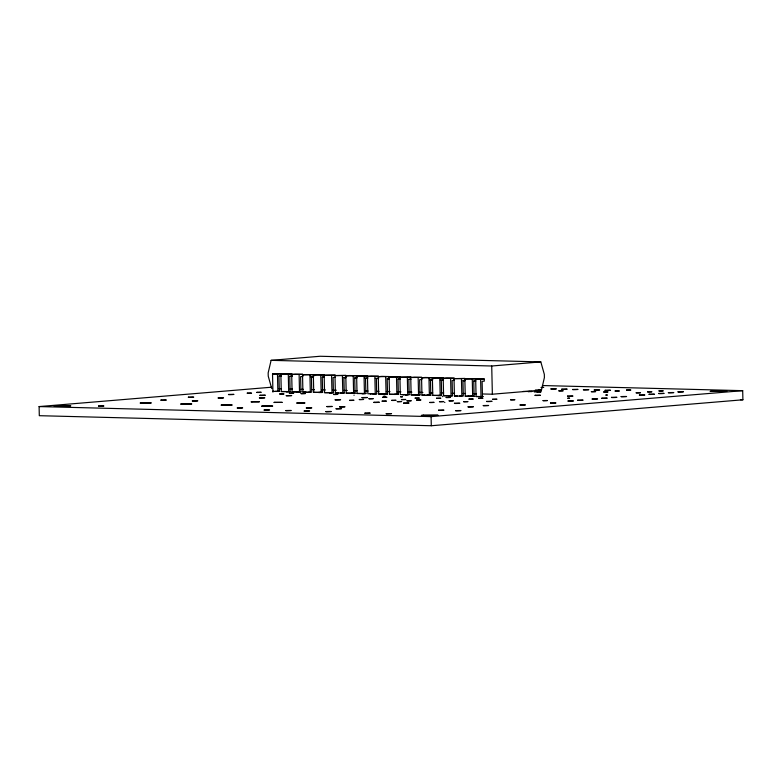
<?xml version="1.0" encoding="UTF-8"?>
<svg xmlns="http://www.w3.org/2000/svg" width="782" height="782" viewBox="0 0 782 782"><rect width="100%" height="100%" fill="white"/><g stroke="black" fill="none" stroke-linecap="round" stroke-linejoin="round"><path stroke-width="1.17" d="M482.611 393.972L492.357 394.216L541.457 390.13L544.399 377.559L544.321 374.314L540.812 361.91L320.2 356.26L271.1 360.346L268.158 372.916L268.236 376.162L271.735 388.566M273.358 391.283L272.82 391.352L276.818 391.371M305.83 392.114L305.293 392.183L309.291 392.202M338.293 392.945L337.756 393.014L342.291 392.965M424.87 395.164C423.326 395.653 432.133 395.076 427.07 395.076M454.029 378.615L465.055 378.498L454.029 378.615L454.43 395.975L457.343 395.995M272.938 392.114L272.527 373.962L281.08 373.786L281.129 375.956L278.959 376.132L279.311 391.323L275.391 391.381M272.527 373.962L281.08 373.786M281.276 391.538L288.187 391.577L281.276 391.538L280.875 374.177L284.492 373.874L291.901 374.06L291.95 376.23L289.78 376.416L290.132 391.606L286.212 391.665L290.132 391.606M280.875 374.177L291.901 374.06M292.097 391.811L299.007 391.86L292.097 391.811L291.696 374.451L295.313 374.148L302.722 374.343L302.771 376.504L300.611 376.689L300.953 391.88L297.033 391.938L300.953 391.88M291.696 374.451L302.722 374.343M305.391 392.153L302.917 392.085L302.526 374.734L313.543 374.617L313.592 376.787L311.432 376.963L311.774 392.163L307.854 392.212M302.526 374.734L313.543 374.617M313.738 392.368L320.649 392.408L313.738 392.368L313.347 375.008L316.954 374.705L324.364 374.901L324.413 377.061L322.252 377.247L322.595 392.437L318.685 392.496L322.595 392.437M313.347 375.008L324.364 374.901M324.168 375.282L335.195 375.174L324.168 375.282L324.559 392.642L331.47 392.691L324.559 392.642M334.989 375.565L346.015 375.448L334.989 375.565L335.38 392.926L337.853 392.984M346.201 393.199L353.112 393.238L346.201 393.199L345.81 375.839L349.417 375.536L356.836 375.731L356.885 377.892L354.715 378.077L355.067 393.268L351.147 393.326L355.067 393.268M335.243 377.344L333.073 377.52L333.415 392.711L329.505 392.769L333.415 392.711M345.81 375.839L356.836 375.731M357.032 393.473L363.943 393.522L357.032 393.473L356.631 376.113L360.248 375.819L367.657 376.005L367.706 378.175L365.536 378.351L365.888 393.542L361.968 393.6L365.888 393.542M356.631 376.113L367.657 376.005M370.316 393.815L367.853 393.757L367.452 376.396L371.069 376.093L378.478 376.279L378.527 378.449L376.367 378.635L376.709 393.825L372.789 393.884L376.709 393.825M271.1 360.346L491.722 366.005L540.812 361.91M367.452 376.396L378.478 376.279M378.674 394.03L382.584 393.972L378.674 394.03L378.273 376.67L381.89 376.367L389.299 376.562L389.348 378.723L387.188 378.908L387.53 394.099L383.61 394.157L387.53 394.099M378.273 376.67L389.299 376.562M389.104 376.953L400.12 376.836L389.104 376.953L389.495 394.304L396.406 394.353L389.495 394.304M542.425 385.536L742.695 390.668L742.9 399.788L431.293 425.74L39.305 415.692L39.1 406.572L271.589 387.207M399.925 377.227L410.941 377.12L399.925 377.227L400.316 394.587L407.227 394.627L402.691 394.685L404.235 394.548M411.137 394.861L418.047 394.91L411.137 394.861L410.745 377.501L414.352 377.207L421.772 377.393L421.821 379.563L419.651 379.739L419.993 394.93L416.083 394.988L419.993 394.93M410.745 377.501L421.772 377.393M424.43 395.203L421.957 395.145L421.566 377.784L425.173 377.481L432.593 377.667L432.642 379.837L430.471 380.013L430.814 395.213L426.904 395.262L430.814 395.213M421.566 377.784L432.593 377.667M432.778 395.418L439.699 395.457L432.778 395.418L432.387 378.058L435.994 377.755L443.414 377.95L443.462 380.111L441.292 380.296L441.644 395.487L437.725 395.545L441.644 395.487M432.387 378.058L443.414 377.95M443.609 395.692L450.52 395.741L443.609 395.692L443.208 378.332L446.825 378.038L454.234 378.224L454.283 380.394L452.113 380.57L452.465 395.76L448.545 395.819L452.465 395.76M443.208 378.332L454.234 378.224M302.917 392.085L306.006 392.007M464.85 378.889L475.876 378.781L464.85 378.889L465.251 396.249L469.161 396.191L465.251 396.249M476.072 396.523L482.983 396.572L476.072 396.523L475.681 379.172L479.288 378.869L484.234 378.996L484.283 381.157L482.113 381.342L482.455 396.533M475.681 379.172L484.234 378.996M335.38 392.926L336.827 392.799M341.773 392.926L340.326 393.043L344.236 392.994L343.894 377.794L346.064 377.618L343.943 377.559M398.351 394.382L394.441 394.431L398.351 394.382L398.009 379.182L400.169 379.006L398.058 378.947M409.172 394.656L405.262 394.715L409.172 394.656L408.83 379.466L410.99 379.28L408.878 379.231M421.957 395.145L425.056 395.066M454.43 395.975L455.867 395.848M459.366 396.103L463.286 396.044L462.944 380.854L465.104 380.668L462.983 380.619M474.107 396.318L470.187 396.376L474.107 396.318L473.765 381.127L475.925 380.942L473.814 380.893M39.1 406.572L431.087 416.62L742.695 390.668M371.763 393.717L370.218 393.845L374.695 393.737M442.426 396.611L442.72 396.601M460.803 396.083L456.796 396.063M444.606 402.456L444.909 402.456M540.988 387.559L543.734 387.403L541.936 387.295M431.791 393.014L431.556 393.072M606.783 394.988C609.237 395.086 603.919 394.998 606.373 395.096M353.933 395.223L354.168 395.164M384.539 396.327C386.992 396.425 381.675 396.337 384.128 396.445M279.154 375.907L281.129 375.956M289.829 376.181L291.95 376.23M310.415 376.709L313.592 376.787M322.301 377.012L324.413 377.061M354.764 377.843L356.885 377.892M364.529 378.087L367.706 378.175M375.35 378.371L378.527 378.449M387.237 378.674L389.348 378.723M429.465 379.759L432.642 379.837M440.286 380.032L443.462 380.111M535.357 389.974L541.457 390.13M523.158 391.43L532.024 391.499L528.104 391.557L530.01 391.411M740.456 399.729L742.9 399.788M279.057 388.752L281.491 388.82M290.024 389.035L292.458 389.094M300.992 389.319L303.426 389.377M311.959 389.592L314.403 389.661M321.715 389.847L325.371 389.944M332.682 390.13L336.338 390.218M343.65 390.413L347.306 390.501M354.627 390.687L357.061 390.756M365.595 390.971L368.029 391.029M376.562 391.254L378.996 391.313M386.318 391.499L389.974 391.596M397.285 391.782L400.941 391.88M408.253 392.065L411.909 392.163M419.22 392.349L422.876 392.437M430.198 392.623L432.632 392.691M441.165 392.906L443.599 392.975M452.133 393.19L454.577 393.248M463.1 393.473L465.544 393.532M474.078 393.757L476.512 393.815M277.659 391.283L279.311 391.323M342.594 392.945L344.236 392.994M491.722 366.005L492.357 394.216M540.333 390.081L540.391 392.505M538.876 389.495L538.925 391.831M480.617 379.299L481.028 397.452M472.269 379.084L472.66 396.435M461.448 378.801L461.839 396.161M450.627 378.527L451.019 395.887M439.807 378.244L440.198 395.604M431.087 416.62L431.293 425.74M428.976 377.97L429.377 395.33M418.155 377.696L418.556 395.057M407.334 377.413L407.725 394.773M396.513 377.139L396.904 394.499M385.692 376.865L386.083 394.216M374.871 376.582L375.262 393.942M364.05 376.308L364.441 393.669M353.229 376.025L353.62 393.385M342.399 375.751L342.799 393.111M331.578 375.477L331.979 392.838M320.757 375.194L321.148 392.554M309.936 374.92L310.327 392.281M299.115 374.646L299.506 391.997M288.294 374.363L288.685 391.723M277.473 374.089L277.864 391.45M56.04 405.77L54.046 406.024L70.82 405.838L56.04 405.77M98.581 406.034C97.271 406.679 111.2 405.633 98.581 406.034M160.945 400.071C159.626 400.736 173.78 399.67 160.945 400.071M141.444 402.877L140.115 403.053L151.297 402.925L141.444 402.877M188.394 397.158C187.094 397.803 201.023 396.757 188.394 397.158M228.52 394.451C227.191 395.106 241.345 394.04 228.52 394.451M247.259 393.121C246.301 393.62 257.415 392.847 247.259 393.121M256.916 392.31C255.851 392.838 267.17 391.997 256.916 392.31M192.392 400.883C191.062 401.537 205.226 400.482 192.392 400.883M218.227 397.921C216.917 398.566 230.846 397.52 218.227 397.921M181.923 403.923L180.593 404.089L191.766 403.962L181.923 403.923M259.956 395.252C258.637 395.907 272.791 394.851 259.956 395.252M279.731 393.952C278.763 394.451 289.887 393.678 279.731 393.952M289.379 393.151C288.323 393.669 299.633 392.828 289.379 393.151M259.448 397.843C258.236 398.458 272.146 397.5 259.448 397.843M301.09 393.551C300.024 394.079 311.344 393.229 301.09 393.551M286.3 395.633C284.971 396.288 299.125 395.223 286.3 395.633M222.352 404.959L221.023 405.125L232.205 404.998L222.352 404.959M252.029 401.752L251.032 401.88L259.419 401.792L252.029 401.752M333.552 394.382C332.497 394.91 343.806 394.06 333.552 394.382M274.873 402.339L273.876 402.466L282.253 402.378L274.873 402.339M237.337 407.93C236.027 408.575 249.966 407.53 237.337 407.93M262.869 405.995L261.54 406.171L272.723 406.044L262.869 405.995M297.619 402.925L296.622 403.053L305.009 402.955L297.619 402.925M335.195 399.778C333.875 400.433 348.029 399.377 335.195 399.778M381.587 394.06C380.521 394.578 391.841 393.737 381.587 394.06M264.179 409.993C262.85 410.648 277.004 409.582 264.179 409.993M362.056 397.569C360.727 398.224 374.881 397.168 362.056 397.569M349.681 400.296C348.616 400.814 359.935 399.973 349.681 400.296M359.329 399.485C358.273 400.013 369.583 399.162 359.329 399.485M368.987 398.683C367.921 399.211 379.241 398.361 368.987 398.683M382.652 397.266C381.694 397.764 392.808 397.002 382.652 397.266M285.821 410.54C284.492 411.205 298.656 410.139 285.821 410.54M306.388 407.921C305.058 408.575 319.212 407.51 306.388 407.921M400.628 396.797L402.359 396.806L400.628 396.797M326.925 406.503C325.625 407.148 339.554 406.102 326.925 406.503M304.227 411.019C302.898 411.674 317.062 410.609 304.227 411.019M373.952 402.29C372.623 402.945 386.777 401.889 373.952 402.29M382.144 401.127C381.088 401.645 392.398 400.804 382.144 401.127M339.711 406.826C338.401 407.481 352.34 406.435 339.711 406.826M391.802 400.316C390.834 400.814 401.958 400.052 391.802 400.316M401.449 399.514C400.394 400.042 411.703 399.191 401.449 399.514M415.125 398.097C414.157 398.595 425.281 397.833 415.125 398.097M336.113 408.703C334.784 409.357 348.938 408.302 336.113 408.703M397.344 401.577C396.279 402.104 407.598 401.254 397.344 401.577M406.992 400.775C405.936 401.293 417.246 400.452 406.992 400.775M325.879 411.567C324.55 412.231 338.704 411.166 325.879 411.567M416.65 399.964C415.584 400.492 426.904 399.651 416.65 399.964M436.522 398.233C435.554 398.732 446.678 397.97 436.522 398.233M446.17 397.432C445.114 397.96 456.424 397.109 446.17 397.432M403.678 403.072C402.349 403.737 416.503 402.671 403.678 403.072M468.164 396.279C467.196 396.777 478.32 396.005 468.164 396.279M429.807 402.407C428.751 402.935 440.061 402.085 429.807 402.407M439.464 401.606C438.399 402.134 449.709 401.283 439.464 401.606M449.112 400.804C448.145 401.303 459.269 400.531 449.112 400.804M468.985 399.074C467.929 399.592 479.239 398.752 468.985 399.074M364.93 413.14C363.63 413.786 377.559 412.749 364.93 413.14M478.643 398.263C477.577 398.791 488.897 397.94 478.643 398.263M550.978 388.898C549.648 389.553 563.802 388.498 550.978 388.898M536.902 391.733C535.836 392.251 547.146 391.411 536.902 391.733M463.706 401.645C462.641 402.173 473.951 401.332 463.706 401.645M561.799 389.172C560.469 389.837 574.623 388.771 561.799 389.172M454.498 403.268C453.198 403.913 467.128 402.877 454.498 403.268M492.66 399.24C491.595 399.768 502.914 398.918 492.66 399.24M558.915 390.795C557.849 391.313 569.169 390.472 558.915 390.795M386.24 413.688C384.93 414.333 398.859 413.287 386.24 413.688M572.62 389.456C571.29 390.11 585.454 389.055 572.62 389.456M486.668 401.381C485.348 402.036 499.502 400.98 486.668 401.381M535.093 395.281C533.891 395.907 547.801 394.939 535.093 395.281M583.44 389.729C582.111 390.384 596.275 389.328 583.44 389.729M510.617 399.749C509.551 400.276 520.871 399.426 510.617 399.749M438.624 410.188C437.324 410.843 451.253 409.797 438.624 410.188M594.261 390.013C592.942 390.668 607.096 389.602 594.261 390.013M468.105 406.806C466.795 407.451 480.735 406.415 468.105 406.806M483.305 405.545C481.995 406.19 495.935 405.144 483.305 405.545M591.378 391.626C590.322 392.153 601.632 391.303 591.378 391.626M605.092 390.286C603.763 390.941 617.917 389.886 605.092 390.286M455.671 410.628C454.362 411.273 468.301 410.237 455.671 410.628M567.566 396.112C566.236 396.767 580.391 395.712 567.566 396.112M423.316 415.183L421.322 415.438L438.086 415.252L423.316 415.183M603.733 391.938C602.678 392.466 613.987 391.616 603.733 391.938M615.141 390.99C614.173 391.489 625.297 390.717 615.141 390.99M543.079 400.58C542.024 401.107 553.333 400.267 543.079 400.58M626.538 390.042C625.571 390.541 636.695 389.768 626.538 390.042M567.83 398.185L569.56 398.194L567.83 398.185M520.118 404.949C518.808 405.594 532.738 404.558 520.118 404.949M550.528 403.013C549.199 403.678 563.353 402.613 550.528 403.013M568.074 400.98C566.745 401.645 580.899 400.58 568.074 400.98M577.722 400.179C576.393 400.834 590.557 399.778 577.722 400.179M636.206 392.769C635.14 393.297 646.46 392.447 636.206 392.769M592.199 398.976C590.869 399.631 605.033 398.576 592.199 398.976M647.604 391.821C646.538 392.349 657.858 391.499 647.604 391.821M601.857 398.175C600.527 398.83 614.681 397.764 601.857 398.175M659.001 390.873C658.043 391.371 669.157 390.599 659.001 390.873M611.504 397.364C610.175 398.028 624.339 396.963 611.504 397.364M621.162 396.562C619.833 397.217 633.987 396.161 621.162 396.562M639.441 395.037C638.112 395.702 652.266 394.636 639.441 395.037M649.089 394.236C647.76 394.89 661.914 393.835 649.089 394.236M658.737 393.434C657.418 394.089 671.572 393.033 658.737 393.434M668.395 392.632C667.066 393.287 681.22 392.222 668.395 392.632M678.043 391.821C676.713 392.486 690.877 391.42 678.043 391.821M712.119 391.127L710.124 391.381L726.898 391.195L712.119 391.127M535.426 391.587L533.989 391.704L537.899 391.645L535.426 391.587"/></g></svg>
